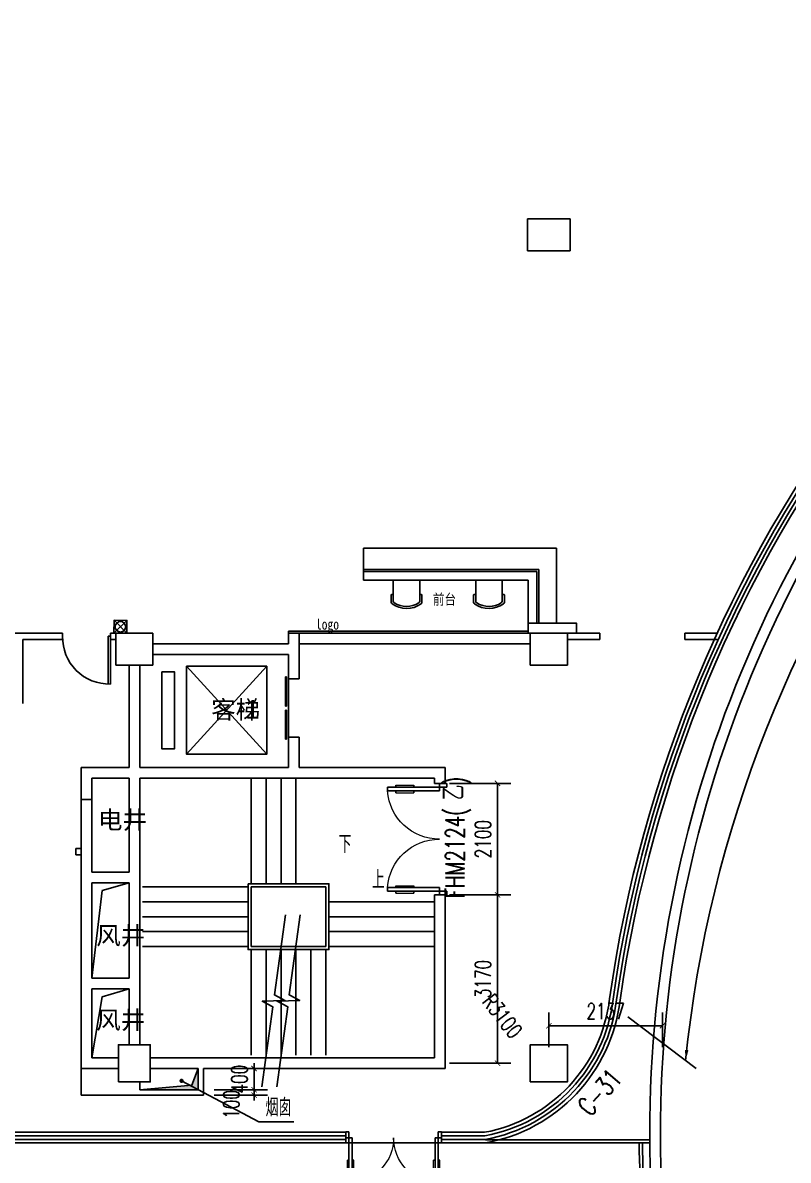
# Model space of a CAD drawing. Header units: millimetres. Extents: x 2680932 to 6187768, y 127588 to 383208.
# Drawn here: x 2906069 to 2920473, y 155483 to 176905 of the extents above; entities that cross this region are included whole.
import ezdxf

# ---------------------------------------------------------------- set-up
doc = ezdxf.new("R2010")
doc.units = ezdxf.units.MM
doc.header["$LTSCALE"] = 20
for name, color, linetype in [('3', 3, 'Continuous'), ('COLUMN', 9, 'Continuous'), ('CURTWALL', 4, 'Continuous'), ('DIM_LEAD', 3, 'Continuous'), ('DIM_SYMB', 3, 'Continuous'), ('EVTR', 2, 'Continuous'), ('PUB_DIM', 3, 'Continuous'), ('PUB_TEXT', 41, 'Continuous'), ('STAIR', 2, 'Continuous'), ('WALL', 3, 'Continuous'), ('WINDOW', 4, 'Continuous'), ('WINDOW_TEXT', 183, 'Continuous'), ('家具', 3, 'Continuous'), ('家具外线', 255, 'Continuous'), ('屋面排水', 210, 'Continuous'), ('标注', 6, 'Continuous'), ('细线', 8, 'Continuous'), ('装饰一', 201, 'Continuous'), ('阳台栏杆', 149, 'Continuous')]:
    doc.layers.add(name, color=color, linetype=linetype)
doc.styles.add('_TCH_DIM', font='SIMPLEX', dxfattribs={"bigfont": 'GBCBIG'})
doc.styles.add('_TCH_DIM_T3', font='SIMPLEX', dxfattribs={"width": 0.705882, "bigfont": 'GBCBIG'})
doc.styles.add('_TCH_WINDOW', font='SIMPLEX', dxfattribs={"bigfont": 'GBCBIG'})
doc.styles.get("Standard").update_dxf_attribs({"font": '', "width": 0.8})
doc.styles.get('Standard').set_extended_font_data('YouYuan')
doc.dimstyles.new('_TCH_ARCH&&100', dxfattribs={"dimtxt": 297.5, "dimasz": 100, "dimexe": 250, "dimexo": 300, "dimgap": 126.25, "dimtad": 1, "dimdec": 0, "dimzin": 0, "dimdsep": 46, "dimtxsty": '_TCH_DIM_T3', "dimblk": 'ARCHTICK', "dimcen": 0.09, "dimclrt": 7, "dimazin": 2, "dimtfac": 1, "dimtdec": 0, "dimtix": 1, "dimtmove": 2, "dimatfit": 3, "dimfxl": 1, "dimtolj": 1, "dimtzin": 0, "dimarcsym": 0})

# ---------------------------------------------------------------- blocks, each defined once
blk = doc.blocks.new('sfdhfgj')
at = {"layer": '屋面排水'}
for p, q in [((-60, 60), (60, -60)), ((-60, -60), (60, 60))]:
    blk.add_line(p, q, dxfattribs=at)
blk.add_lwpolyline([(-60, 60), (60, 60), (60, -60), (-60, -60)], close=True, dxfattribs=at)
blk.add_circle((0, 0), 50, dxfattribs=at)
blk = doc.blocks.new('_ArchTick')
at = {"color": 0, "linetype": 'ByBlock', "lineweight": -3, "const_width": 0.15}
blk.add_lwpolyline([(-0.5, -0.5), (0.5, 0.5)], dxfattribs=at)
blk = doc.blocks.new('*D31')
at = {"layer": 'Defpoints', "color": 0, "lineweight": -3, "transparency": 16777216}
for p in [(2909369, 156810), (2910421, 156810), (2909369, 156710)]:
    blk.add_point(p, dxfattribs=at)
at = {"layer": 'PUB_DIM', "color": 0, "lineweight": -2, "transparency": 16777216}
for p, q in [((2909669, 156810), (2910671, 156810)), ((2910421, 156810), (2910421, 156910)), ((2910421, 156710), (2910421, 156810)), ((2909669, 156710), (2910671, 156710)), ((2910421, 156710), (2910421, 156610))]:
    blk.add_line(p, q, dxfattribs=at)
at = {"layer": 'PUB_DIM', "color": 0, "lineweight": -2, "transparency": 16777216, "xscale": 100, "yscale": 100, "zscale": 100}
for p, rotation in [((2910421, 156810), 270), ((2910421, 156710), 90)]:
    blk.add_blockref('_ArchTick', p, dxfattribs=dict(at, rotation=rotation))
at = {"layer": 'PUB_DIM', "color": 7, "transparency": 16777216, "insert": (2909994, 156535), "char_height": 297.5, "attachment_point": 5, "rotation": 90, "style": '_TCH_DIM_T3'}
blk.add_mtext('\\A1;100', dxfattribs=at)
blk = doc.blocks.new('*D32')
at = {"layer": 'Defpoints', "color": 0, "lineweight": -3, "transparency": 16777216}
for p in [(2909369, 157210), (2910421, 157210), (2909369, 156810)]:
    blk.add_point(p, dxfattribs=at)
at = {"layer": 'PUB_DIM', "color": 0, "lineweight": -2, "transparency": 16777216}
for p, q in [((2910421, 157210), (2910421, 157310)), ((2909669, 157210), (2910671, 157210)), ((2910421, 156810), (2910421, 157210)), ((2909669, 156810), (2910671, 156810)), ((2910421, 156810), (2910421, 156710))]:
    blk.add_line(p, q, dxfattribs=at)
at = {"layer": 'PUB_DIM', "color": 0, "lineweight": -2, "transparency": 16777216, "xscale": 100, "yscale": 100, "zscale": 100}
for p, rotation in [((2910421, 157210), 270), ((2910421, 156810), 90)]:
    blk.add_blockref('_ArchTick', p, dxfattribs=dict(at, rotation=rotation))
at = {"layer": 'PUB_DIM', "color": 7, "transparency": 16777216, "insert": (2910146, 157010), "char_height": 297.5, "attachment_point": 5, "rotation": 90, "style": '_TCH_DIM_T3'}
blk.add_mtext('\\A1;400', dxfattribs=at)
blk = doc.blocks.new('*D46')
at = {"layer": 'Defpoints', "color": 0, "lineweight": -3, "transparency": 16777216}
for p in [(2913796, 160480), (2915003, 160480), (2913796, 157310)]:
    blk.add_point(p, dxfattribs=at)
at = {"layer": 'PUB_DIM', "color": 0, "lineweight": -2, "transparency": 16777216}
for p, q in [((2914096, 160480), (2915253, 160480)), ((2915003, 157310), (2915003, 160480)), ((2914096, 157310), (2915253, 157310))]:
    blk.add_line(p, q, dxfattribs=at)
at = {"layer": 'PUB_DIM', "color": 0, "lineweight": -2, "transparency": 16777216, "xscale": 100, "yscale": 100, "zscale": 100}
for p, rotation in [((2915003, 160480), 90), ((2915003, 157310), 270)]:
    blk.add_blockref('_ArchTick', p, dxfattribs=dict(at, rotation=rotation))
at = {"layer": 'PUB_DIM', "color": 7, "transparency": 16777216, "insert": (2914728, 158895), "char_height": 297.5, "attachment_point": 5, "rotation": 90, "style": '_TCH_DIM_T3'}
blk.add_mtext('\\A1;3170', dxfattribs=at)
blk = doc.blocks.new('*D47')
at = {"layer": 'Defpoints', "color": 0, "lineweight": -3, "transparency": 16777216}
for p in [(2913796, 162580), (2915003, 162580), (2913796, 160480)]:
    blk.add_point(p, dxfattribs=at)
at = {"layer": 'PUB_DIM', "color": 0, "lineweight": -2, "transparency": 16777216}
for p, q in [((2914096, 162580), (2915253, 162580)), ((2915003, 160480), (2915003, 162580)), ((2914096, 160480), (2915253, 160480))]:
    blk.add_line(p, q, dxfattribs=at)
at = {"layer": 'PUB_DIM', "color": 0, "lineweight": -2, "transparency": 16777216, "xscale": 100, "yscale": 100, "zscale": 100}
for p, rotation in [((2915003, 162580), 90), ((2915003, 160480), 270)]:
    blk.add_blockref('_ArchTick', p, dxfattribs=dict(at, rotation=rotation))
at = {"layer": 'PUB_DIM', "color": 7, "transparency": 16777216, "insert": (2914728, 161530), "char_height": 297.5, "attachment_point": 5, "rotation": 90, "style": '_TCH_DIM_T3'}
blk.add_mtext('\\A1;2100', dxfattribs=at)
blk = doc.blocks.new('*D62')
at = {"layer": 'Defpoints', "color": 0, "lineweight": -3, "transparency": 16777216}
for p in [(2918106, 158016), (2915969, 157310), (2918106, 157310)]:
    blk.add_point(p, dxfattribs=at)
at = {"layer": 'PUB_DIM', "color": 0, "lineweight": -2, "transparency": 16777216}
for p, q in [((2915969, 157610), (2915969, 158266)), ((2918106, 157610), (2918106, 158266)), ((2915969, 158016), (2918106, 158016))]:
    blk.add_line(p, q, dxfattribs=at)
at = {"layer": 'PUB_DIM', "color": 0, "lineweight": -2, "transparency": 16777216, "xscale": 100, "yscale": 100, "zscale": 100, "rotation": 180}
blk.add_blockref('_ArchTick', (2915969, 158016), dxfattribs=at)
at = {"layer": 'PUB_DIM', "color": 0, "lineweight": -2, "transparency": 16777216, "xscale": 100, "yscale": 100, "zscale": 100}
blk.add_blockref('_ArchTick', (2918106, 158016), dxfattribs=at)
at = {"layer": 'PUB_DIM', "color": 7, "transparency": 16777216, "insert": (2917037, 158291), "char_height": 297.5, "attachment_point": 5, "style": '_TCH_DIM_T3'}
blk.add_mtext('\\A1;2137', dxfattribs=at)
blk = doc.blocks.new('_FZH')
blk.add_lwpolyline([(-0.5, -0.5), (0.5, -0.5), (0.5, 0.5), (-0.5, 0.5)], close=True)
blk = doc.blocks.new('$DorLib2D$00000011')
for p, q in [((-0.467, 0.471), (-0.467, -0.062)), ((-0.467, 0.471), (-0.433, 0.471)), ((-0.433, 0.471), (-0.433, 0.004)), ((0.433, 0.471), (0.433, 0.004)), ((0.467, 0.471), (0.433, 0.471)), ((0.467, 0.471), (0.467, -0.062)), ((-0.483, 0.396), (-0.467, 0.396)), ((-0.417, 0.396), (-0.433, 0.396)), ((0.417, 0.396), (0.433, 0.396)), ((0.483, 0.396), (0.467, 0.396)), ((-0.483, 0.235), (-0.467, 0.235)), ((-0.417, 0.235), (-0.433, 0.235)), ((0.417, 0.235), (0.433, 0.235)), ((0.483, 0.235), (0.467, 0.235)), ((-0.5, 0.004), (-0.433, 0.004)), ((-0.5, 0.004), (-0.5, -0.062)), ((0.5, 0.004), (0.433, 0.004)), ((0.5, 0.004), (0.5, -0.062)), ((-0.5, -0.062), (-0.467, -0.062)), ((0.5, -0.062), (0.467, -0.062))]:
    blk.add_line(p, q)
at = {"lineweight": 13}
for p, q in [((-0.483, 0.396), (-0.483, 0.235)), ((-0.417, 0.396), (-0.417, 0.235)), ((0.417, 0.396), (0.417, 0.235)), ((0.483, 0.396), (0.483, 0.235))]:
    blk.add_line(p, q, dxfattribs=at)
for centre, start, end in [((-0.467, 0.004), 0, 85.904), ((0.467, 0.004), 94.096, 180)]:
    blk.add_arc(centre, 0.467, start, end, dxfattribs=at)
blk = doc.blocks.new('$DorLib2D$00000127')
at = {"color": 0}
for points in [[(-0.533, 0.795), (-0.533, 0.69)], [(-0.033, 0.795), (-0.533, 0.795)], [(-0.033, 0.795), (-0.033, 0.69)], [(0.533, 0.795), (0.033, 0.795)], [(0.033, 0.795), (0.033, 0.69)], [(0.533, 0.795), (0.533, 0.69)], [(-0.033, 0.69), (-0.533, 0.69)], [(0.533, 0.69), (0.033, 0.69)], [(0.5, 0.5), (-0.5, 0.5)]]:
    blk.add_lwpolyline(points, dxfattribs=at)
blk = doc.blocks.new('MK-JJ-0247')
at = {"layer": '家具外线'}
for p, q in [((-108577, 112481), (-108577, 112104)), ((-108559, 112499), (-108095, 112499)), ((-108077, 112102), (-108077, 112481)), ((-108617, 112212), (-108617, 112084)), ((-108599, 112230), (-108595, 112230)), ((-108059, 112230), (-108055, 112230)), ((-108037, 112082), (-108037, 112212))]:
    blk.add_line(p, q, dxfattribs=at)
for centre, radius, start, end in [((-108559, 112481), 18, 90, 180), ((-108095, 112481), 18, 0, 90), ((-108599, 112212), 18, 90, 180), ((-108577, 112084), 40, 180, 234.4004), ((-108326, 112436), 472, 234.4004, 305.1397), ((-108595, 112212), 18, 0, 90), ((-108537, 112104), 40, 180, 237.4766), ((-108326, 112436), 434, 237.4766, 301.9412), ((-108117, 112102), 40, 301.9412, 0), ((-108059, 112212), 18, 90, 180), ((-108056, 112211), 19, 2.966, 88.7719), ((-108077, 112082), 40, 305.1397, 0)]:
    blk.add_arc(centre, radius, start, end, dxfattribs=at)

msp = doc.modelspace()

# ---------------------------------------------------------------- hatches: boundary and pattern name
at = {"layer": '细线'}
msp.add_hatch(color=256, dxfattribs=at).paths.add_polyline_path([(2909368.6, 157209.9), (2909250.4, 156900.2), (2908268.6, 156809.9), (2909368.6, 156809.9)])

# ---------------------------------------------------------------- linework, layer by layer
for p, q in [((2916368.6, 173209.9), (2915568.6, 173209.9)), ((2915568.6, 173209.9), (2915568.6, 172609.9)), ((2916368.6, 172609.9), (2916368.6, 173209.9)), ((2915568.6, 172609.9), (2916368.6, 172609.9)), ((2912481.2, 167009.8), (2916111.2, 167009.8)), ((2912481.2, 166609.8), (2915781.2, 166609.8)), ((2912481.2, 166409.8), (2915581.2, 166409.8))]:
    msp.add_line(p, q)
at = {"ltscale": 3}
for p, q in [((2916111.2, 165600.8), (2916111.2, 167009.8)), ((2915781.2, 166609.8), (2915781.2, 165600.8)), ((2915581.2, 166409.8), (2915581.2, 165409.9))]:
    msp.add_line(p, q, dxfattribs=at)
at = {"layer": '3'}
for p, q in [((2906068.6, 165410.8), (2900168.6, 165410.8)), ((2906068.6, 165410.8), (2906818, 165410.8)), ((2906818, 165410.8), (2906818, 165290.8)), ((2907718, 165410.8), (2907718, 165290.8)), ((2907718, 165410.8), (2907818, 165410.8)), ((2906068.6, 165290.8), (2906068.6, 164082.2)), ((2906818, 165290.8), (2906068.6, 165290.8)), ((2907678, 165350.8), (2907718, 165350.8)), ((2907678, 165350.8), (2907678, 164450.8)), ((2907718, 165350.8), (2907718, 164450.8)), ((2907718, 165290.8), (2907818, 165290.8)), ((2907068.6, 161352.5), (2907168.6, 161352.5)), ((2907068.6, 161232.5), (2907168.6, 161232.5))]:
    msp.add_line(p, q, dxfattribs=at)
msp.add_arc((2907698, 165330.8), 880.2, 178.69805, 271.30195, dxfattribs=at)
at = {"layer": 'CURTWALL'}
for p, q in [((2908168.6, 156009.9), (2900377.3, 156009.9)), ((2912146.9, 156009.9), (2908168.6, 156009.9)), ((2912146.9, 155809.9), (2912146.9, 156009.9)), ((2914759.4, 156009.9), (2913946.9, 156009.9)), ((2913946.9, 156009.9), (2913946.9, 155809.9)), ((2900377.3, 155943.2), (2908168.6, 155943.2)), ((2900377.3, 155876.6), (2908168.6, 155876.6)), ((2900377.3, 155809.9), (2908168.6, 155809.9)), ((2908168.6, 155943.2), (2912146.9, 155943.2)), ((2908168.6, 155876.6), (2912146.9, 155876.6)), ((2908168.6, 155809.9), (2912146.9, 155809.9)), ((2913946.9, 155943.2), (2914765.5, 155943.2)), ((2913946.9, 155876.6), (2914771.6, 155876.6)), ((2913946.9, 155809.9), (2914777.5, 155809.9))]:
    msp.add_line(p, q, dxfattribs=at)
for centre, radius, start, end in [((2941685.7, 155031.8), 24822.4, 114.1566, 171.91529), ((2941685.7, 155031.8), 24755.7, 114.1566, 171.91344), ((2941685.7, 155031.8), 24689, 114.1566, 171.9116), ((2941685.7, 155031.8), 24622.4, 114.1566, 171.90977), ((2914229.9, 158861.1), 2900, 280.52126, 353.29962), ((2914229.9, 158861.1), 2966.7, 280.40204, 353.28397), ((2914229.9, 158861.1), 3033.3, 280.28678, 353.26881), ((2914229.9, 158861.1), 3100, 280.17528, 353.25413)]:
    msp.add_arc(centre, radius, start, end, dxfattribs=at)
at = {"layer": 'DIM_LEAD'}
for p, q in [((2909056, 156978.8), (2910512.7, 156204.1)), ((2910512.7, 156204.1), (2911166.5, 156204.1))]:
    msp.add_line(p, q, dxfattribs=at)
at = {"layer": 'DIM_LEAD', "const_width": 40}
msp.add_lwpolyline([(2909038.3, 156988.2, 1), (2909073.6, 156969.4, 1)], format="xyb", close=True, dxfattribs=at)
at = {"layer": 'DIM_SYMB'}
for points in [[(2911906.9, 161442, 0, 0, 0), (2909222.4, 161442, 0, 0, 0), (2909222.4, 158590.9, 0, 0, 0), (2910211.8, 158590.9, 80, 0, 0), (2910511.8, 158590.9, 0, 0, 0)], [(2912742.2, 160493.6, 0, 0, 0), (2912742.2, 158590.2, 0, 0, 0), (2911689.8, 158590.2, 80, 0, 0), (2911389.8, 158590.2, 0, 0, 0)]]:
    msp.add_lwpolyline(points, format="xyseb", dxfattribs=at)
for points in [[(2910567.4, 156865.4), (2910773.3, 158373.4), (2910575.6, 158477.6), (2911001.8, 158494.1), (2910803.8, 158596.4), (2911009.8, 160104.4)], [(2910847.4, 156865.4), (2911053.3, 158373.4), (2910855.6, 158477.6), (2911281.8, 158494.1), (2911083.8, 158596.4), (2911289.8, 160104.4)]]:
    msp.add_lwpolyline(points, dxfattribs=at)
at = {"layer": 'EVTR'}
msp.add_lwpolyline([(2909150.1, 164785.9), (2909150.1, 163127.9), (2910659.2, 163127.9), (2910659.2, 164785.9), (2909150.1, 164785.9), (2910659.2, 163127.9), (2910659.2, 164785.9), (2909150.1, 163127.9)], dxfattribs=at)
msp.add_lwpolyline([(2908684.2, 164680.4), (2908924.4, 164680.4), (2908924.4, 163232.2), (2908684.2, 163232.2)], close=True, dxfattribs=at)
at = {"layer": 'PUB_DIM'}
msp.add_line((2917456.8, 158182.7), (2918740.6, 157209.1), dxfattribs=at)
for points in [[(2914536.8, 158466.4, 0, 0, 0), (2916010, 156571.8, 66, 0, 0), (2916132.8, 156413.9, 0, 0, 0)], [(2918562.3, 157559.1, 66, 0, 0), (2918541.4, 157360.2, 0, 0, 0)]]:
    msp.add_lwpolyline(points, format="xyseb", dxfattribs=at)
msp.add_arc((2941685.7, 155031.8), 23261.1, 111.39356, 174.25538, dxfattribs=at)
at = {"layer": 'STAIR'}
for p, q in [((2910368.6, 162679.9), (2910368.6, 160689.9)), ((2910648.6, 162679.9), (2910648.6, 160689.9)), ((2910928.6, 162679.9), (2910928.6, 160689.9)), ((2911208.6, 162679.9), (2911208.6, 160689.9)), ((2908318.6, 160629.9), (2910308.6, 160629.9)), ((2910368.6, 160629.9), (2910368.6, 159509.9)), ((2910368.6, 160629.9), (2911768.6, 160629.9)), ((2911768.6, 160629.9), (2911768.6, 159509.9)), ((2908318.6, 160349.9), (2910308.6, 160349.9)), ((2911828.6, 160349.9), (2913818.6, 160349.9)), ((2908318.6, 160069.9), (2910308.6, 160069.9)), ((2911828.6, 160069.9), (2913818.6, 160069.9)), ((2908318.6, 159789.9), (2910308.6, 159789.9)), ((2911828.6, 159789.9), (2913818.6, 159789.9)), ((2908318.6, 159509.9), (2910308.6, 159509.9)), ((2910368.6, 159509.9), (2911768.6, 159509.9)), ((2910368.6, 159449.9), (2910368.6, 157459.9)), ((2910648.6, 159449.9), (2910648.6, 157459.9)), ((2910928.6, 159449.9), (2910928.6, 157459.9)), ((2911208.6, 159449.9), (2911208.6, 157459.9)), ((2911488.6, 159449.9), (2911488.6, 157459.9)), ((2911768.6, 159449.9), (2911768.6, 157459.9)), ((2911828.6, 159509.9), (2913818.6, 159509.9))]:
    msp.add_line(p, q, dxfattribs=at)
for points in [[(2910308.6, 160689.9), (2911828.6, 160689.9), (2911828.6, 159449.9), (2910308.6, 159449.9)], [(2910368.6, 160629.9), (2911768.6, 160629.9), (2911768.6, 159509.9), (2910368.6, 159509.9)]]:
    msp.add_lwpolyline(points, close=True, dxfattribs=at)
at = {"layer": 'WALL'}
for p, q in [((2908518.6, 165409.9), (2907818.6, 165409.9)), ((2907818.6, 165409.9), (2907818.6, 164809.9)), ((2908518.6, 164809.9), (2908518.6, 165409.9)), ((2911268.6, 165409.9), (2911068.6, 165409.9)), ((2911068.6, 165409.9), (2911068.6, 165209.9)), ((2911268.6, 164548.2), (2911268.6, 165409.9)), ((2908518.6, 165209.9), (2911068.6, 165209.9)), ((2908518.6, 165009.9), (2910468.6, 165009.9)), ((2910468.6, 165009.9), (2911068.6, 165009.9)), ((2911068.6, 165009.9), (2911068.6, 164548.2)), ((2907818.6, 164809.9), (2908518.6, 164809.9)), ((2908068.6, 162879.9), (2908068.6, 164809.9)), ((2908268.6, 162879.9), (2908268.6, 164809.9)), ((2911068.6, 164548.2), (2911268.6, 164548.2)), ((2911268.6, 163448.2), (2911068.6, 163448.2)), ((2911068.6, 163448.2), (2911068.6, 162879.9)), ((2911268.6, 162879.9), (2911268.6, 163448.2)), ((2907168.6, 162879.9), (2908068.6, 162879.9)), ((2907168.6, 162879.9), (2907168.6, 162179.9)), ((2908268.6, 162879.9), (2911068.6, 162879.9)), ((2911268.6, 162879.9), (2914018.6, 162879.9)), ((2914018.6, 162579.9), (2914018.6, 162879.9)), ((2907368.6, 162679.9), (2908068.6, 162679.9)), ((2907368.6, 162279.9), (2907368.6, 162679.9)), ((2908068.6, 160909.9), (2908068.6, 162679.9)), ((2908268.6, 160809.9), (2908268.6, 162679.9)), ((2908268.6, 162679.9), (2911168.6, 162679.9)), ((2911168.6, 162679.9), (2913818.6, 162679.9)), ((2913818.6, 162679.9), (2913818.6, 162579.9)), ((2913818.6, 162579.9), (2914018.6, 162579.9)), ((2907168.6, 162279.9), (2907368.6, 162279.9)), ((2907068.6, 161352.5), (2907068.6, 161232.5)), ((2907368.6, 160909.9), (2907368.6, 161479.9)), ((2907168.6, 161279.9), (2907168.6, 160709.9)), ((2907368.6, 160909.9), (2908068.6, 160909.9)), ((2907168.6, 158809.9), (2907168.6, 160709.9)), ((2907368.6, 158909.9), (2907368.6, 160709.9)), ((2907368.6, 160709.9), (2908068.6, 160709.9)), ((2908068.6, 158909.9), (2908068.6, 160709.9)), ((2908268.6, 158809.9), (2908268.6, 160809.9)), ((2914018.6, 160479.9), (2913818.6, 160479.9)), ((2913818.6, 160479.9), (2913818.6, 157409.9)), ((2914018.6, 157209.9), (2914018.6, 160479.9)), ((2907168.6, 157209.9), (2907168.6, 158809.9)), ((2907368.6, 158909.9), (2908068.6, 158909.9)), ((2908268.6, 157659.9), (2908268.6, 158809.9)), ((2907368.6, 158709.9), (2908068.6, 158709.9)), ((2907368.6, 157409.9), (2907368.6, 158709.9)), ((2908068.6, 157659.9), (2908068.6, 158709.9)), ((2907368.6, 157409.9), (2907868.6, 157409.9)), ((2908468.6, 157409.9), (2909368.6, 157409.9)), ((2909368.6, 157409.9), (2913818.6, 157409.9)), ((2907168.6, 157209.9), (2907868.6, 157209.9)), ((2907168.6, 157209.9), (2907168.6, 156709.9)), ((2908468.6, 157209.9), (2909368.6, 157209.9)), ((2909368.6, 156809.9), (2909368.6, 157209.9)), ((2909468.6, 157209.9), (2914018.6, 157209.9)), ((2909468.6, 156709.9), (2909468.6, 157209.9)), ((2908268.6, 156809.9), (2908268.6, 156959.9)), ((2908268.6, 156809.9), (2909368.6, 156809.9)), ((2907168.6, 156709.9), (2909468.6, 156709.9))]:
    msp.add_line(p, q, dxfattribs=at)
at = {"layer": '家具', "color": 36}
for p, q in [((2912481.2, 166569.8), (2915741.2, 166569.8)), ((2915741.2, 166569.8), (2915741.2, 165600.8))]:
    msp.add_line(p, q, dxfattribs=at)
at = {"layer": '屋面排水'}
msp.add_circle((2907906.3, 165529.9), 100, dxfattribs=at)
at = {"layer": '标注', "color": 7, "lineweight": -3}
for p, q in [((2912481.2, 166409.8), (2912481.2, 167009.8)), ((2911068.6, 165449.9), (2915581.2, 165449.9)), ((2911068.6, 165449.9), (2911068.6, 165409.9)), ((2911268.6, 165409.9), (2915618.6, 165409.9)), ((2916318.6, 165409.9), (2916927.8, 165409.9)), ((2916927.8, 165289.9), (2916927.8, 165409.9)), ((2918527.8, 165409.9), (2919137, 165409.9)), ((2918527.8, 165289.9), (2918527.8, 165409.9)), ((2911268.6, 165209.9), (2915620.9, 165209.9)), ((2916318.6, 165289.9), (2916927.8, 165289.9)), ((2918527.8, 165289.9), (2919137, 165289.9))]:
    msp.add_line(p, q, dxfattribs=at)
at = {"layer": '标注', "color": 1, "lineweight": -3}
msp.add_lwpolyline([(2915581.2, 165409.9), (2916485.3, 165409.9), (2916485.3, 165600.8), (2915581.2, 165600.8)], dxfattribs=at)
at = {"layer": '细线'}
for p, q in [((2907168.6, 162279.9), (2907168.6, 161279.9)), ((2907368.6, 161479.9), (2907368.6, 162279.9)), ((2912146.9, 155809.9), (2913946.9, 155809.9))]:
    msp.add_line(p, q, dxfattribs=at)
for points in [[(2907368.6, 158909.9), (2907564.6, 160561), (2908068.6, 160709.9)], [(2907368.6, 157409.9), (2907564.6, 158561), (2908068.6, 158709.9)], [(2908268.6, 156809.9), (2909250.4, 156900.2), (2909368.6, 157209.9)]]:
    msp.add_lwpolyline(points, dxfattribs=at)
at = {"layer": '装饰一'}
for points in [[(2941370.5, 180618.6), (2940782.7, 208126.9, 0.4192246), (2938602.5, 210180.4), (2912528.2, 209177.6, 0.1889402), (2911525.2, 208739.4), (2887652.7, 184866.8, 0.1951669), (2887213.5, 183827.8), (2886726.2, 150040.1, 0.4109331), (2888479.9, 148214.7), (2916145.6, 147505.4, 0.4559937), (2918591.3, 150179.7), (2918223.5, 153367.4, -0.4333475), (2939381.7, 178476.6, 0.4050511)], [(2941170.6, 180614.3), (2940582.8, 208122.6, 0.4192246), (2938610.2, 209980.6), (2912535.9, 208977.7, 0.1889402), (2911666.6, 208597.9), (2887794.1, 184725.4, 0.1951669), (2887413.5, 183824.9), (2886926.2, 150037.2, 0.4109331), (2888485, 148414.7), (2916150.7, 147705.3, 0.4559937), (2918392.6, 150156.7), (2918024.8, 153344.2, -0.4333439), (2939371.2, 178676.4, 0.4050511)]]:
    msp.add_lwpolyline(points, format="xyb", close=True, dxfattribs=at)
at = {"layer": '阳台栏杆'}
for p, q in [((2914777.5, 155869.9), (2917868.4, 155869.9)), ((2914777.5, 155809.9), (2917868.9, 155809.9))]:
    msp.add_line(p, q, dxfattribs=at)
for points in [[(2934643.7, 178066.2, -0.0524572), (2939363.8, 178816.2, 0.4050511), (2941030.6, 180611.3), (2940442.8, 208119.6, 0.4192246), (2938615.6, 209840.7), (2912541.3, 208837.8, 0.1889402), (2911765.6, 208498.9), (2887893.1, 184626.4, 0.1951669), (2887553.5, 183822.9), (2887066.2, 150035.2, 0.4109331), (2888488.6, 148554.6), (2916154.3, 147845.3, 0.4559937), (2918253.5, 150140.7), (2917885.8, 153327.9, -0.0272415), (2917728.8, 155809.9, -0.0272415)], [(2934643.7, 178128.3, -0.0522808), (2939360.6, 178876.1, 0.4050511), (2940970.6, 180610), (2940382.8, 208118.3, 0.4192246), (2938617.9, 209780.7), (2912543.6, 208777.9, 0.1889402), (2911808.1, 208456.5), (2887935.6, 184584, 0.1951669), (2887613.5, 183822.1), (2887126.2, 150034.3, 0.4109331), (2888490.1, 148614.6), (2916155.8, 147905.2, 0.4559937), (2918193.9, 150133.8), (2917826.2, 153321, -0.0272463), (2917668.8, 155809.9, -0.0272463)]]:
    msp.add_lwpolyline(points, format="xyb", dxfattribs=at)

# ---------------------------------------------------------------- block references
at = {"layer": 'COLUMN'}
for p, xscale, yscale, zscale in [((2915968.6, 165109.9), 700, 600, 600), ((2908168.6, 157309.9), 600, 700, 700), ((2915968.6, 157309.9), 700, 700, 700)]:
    msp.add_blockref('_FZH', p, dxfattribs=dict(at, xscale=xscale, yscale=yscale, zscale=zscale))
at = {"layer": 'WINDOW', "rotation": 90}
for name, p, xscale, yscale, zscale in [('$DorLib2D$00000127', (2911168.6, 163998.2), -1100, 200, -1100), ('$DorLib2D$00000011', (2913918.6, 161529.9), -2100, 2100, -2100)]:
    msp.add_blockref(name, p, dxfattribs=dict(at, xscale=xscale, yscale=yscale, zscale=zscale))
at = {"layer": 'WINDOW', "xscale": 1800, "yscale": -1800, "zscale": 1800}
msp.add_blockref('$DorLib2D$00000011', (2913046.9, 155909.9), dxfattribs=at)
at = {"layer": '家具外线'}
msp.add_blockref('MK-JJ-0247', (3021617.4, 53910.4), dxfattribs=at)
at = {"layer": '家具外线', "xscale": -1}
msp.add_blockref('MK-JJ-0247', (2806514.3, 53910.4), dxfattribs=at)
at = {"layer": '屋面排水', "xscale": 2.00000000003595, "yscale": 2, "zscale": 2, "rotation": 89.38530465348704}
msp.add_blockref('sfdhfgj', (2907906.3, 165529.9), dxfattribs=at)

# ---------------------------------------------------------------- texts
at = {"char_height": 200, "attachment_point": 7}
for s, insert in [('{\\fSimSun|b0|i0|c134|p2;前台}', (2913785.7, 165925.6)), ('{\\fSimSun|b0|i0|c134|p2;logo}', (2911584.8, 165409.9))]:
    msp.add_mtext_dynamic_manual_height_columns(s, width=1310.991, gutter_width=12.5, heights=[0], dxfattribs=dict(at, insert=insert))
at = {"layer": 'PUB_DIM', "color": 7, "style": '_TCH_DIM', "width": 0.705882}
msp.add_text('R3100', height=297.5, rotation=307.86679, dxfattribs=at).set_placement((2914697.9, 158465))
at = {"layer": 'PUB_TEXT'}
for s, height, p in [('客梯', 337.59, (2909614.2, 163800.3)), ('-1', 350, (2910105.7, 163800.3)), ('电井', 337.59, (2907484.6, 161724.1)), ('风井', 337.59, (2907451, 159546.6)), ('风井', 337.59, (2907451, 157956))]:
    msp.add_text(s, height=height, dxfattribs=at).set_placement(p)
at = {"layer": 'PUB_TEXT', "style": '_TCH_DIM'}
for s, height, p in [('下', 337.6, (2912011.9, 161267)), ('上', 337.6, (2912637.9, 160598.6)), ('烟囱', 337.59, (2910637.1, 156309.1))]:
    msp.add_text(s, height=height, dxfattribs=at).set_placement(p)
at = {"layer": 'WINDOW_TEXT', "style": '_TCH_WINDOW', "width": 0.705882}
for s, rotation, p in [(')', 90, (2914380, 162559.3)), ('FHM2124(', 90, (2914380, 160416.5)), ('C-31', 48.98247, (2916748.8, 156292.2))]:
    msp.add_text(s, height=357, rotation=rotation, dxfattribs=at).set_placement(p)
at = {"layer": 'WINDOW_TEXT', "style": '_TCH_WINDOW'}
msp.add_text('乙', height=405.1, rotation=90, dxfattribs=at).set_placement((2914380, 162264.5))

# ---------------------------------------------------------------- dimensions: what is measured, and where the dimension line sits
at = {"layer": 'PUB_DIM'}
for p1, p2, distance, picture, middle in [((2913795.8, 160479.9), (2913795.8, 162579.9), -1207.1, '*D47', (2914727.9, 161529.9)), ((2913795.8, 157309.9), (2913795.8, 160479.9), -1207.1, '*D46', (2914727.9, 158894.9)), ((2915968.6, 157309.9), (2918105.7, 157309.9), 705.7, '*D62', (2917037.1, 158290.6)), ((2909368.6, 156809.9), (2909368.6, 157209.9), -1052.9, '*D32', (2910146.4, 157009.9))]:
    dim = msp.add_aligned_dim(p1=p1, p2=p2, distance=distance, dimstyle='_TCH_ARCH&&100', dxfattribs=at)
    dim.commit()
    dim.dimension.update_dxf_attribs({"geometry": picture, "text_midpoint": middle})
dim = msp.add_linear_dim(base=(2910421.4, 156809.9), p1=(2909368.6, 156709.9), p2=(2909368.6, 156809.9), angle=90, dimstyle='_TCH_ARCH&&100', dxfattribs=at)
dim.commit()
dim.dimension.update_dxf_attribs({"geometry": '*D31', "text_midpoint": (2909994.2, 156534.9), "dimtype": 129})

doc.saveas('drawing.dxf')
